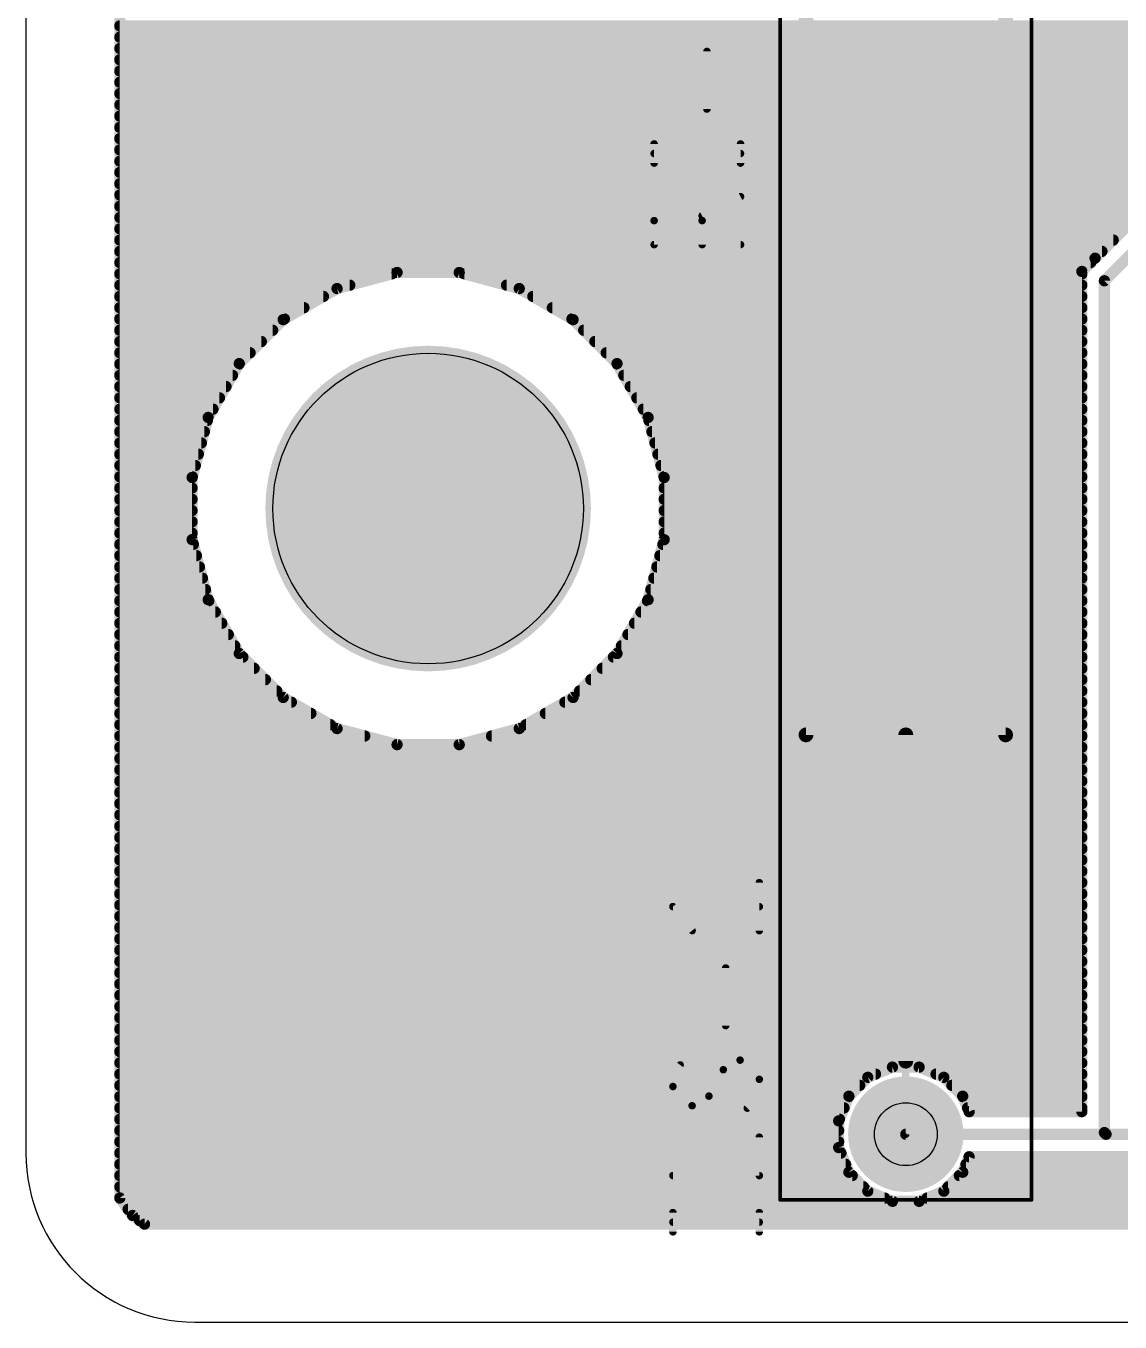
# Model space of a CAD drawing. Extents: x 0 to 28.9, y 0 to 57.1.
# Drawn here: x 0 to 14.8, y 0 to 17.53 of the extents above; entities that cross this region are included whole.
import ezdxf

# ---------------------------------------------------------------- set-up
doc = ezdxf.new("R2010")
doc.units = 0
for name, color, linetype in [('16', 132, 'CONTINUOUS'), ('17', 110, 'CONTINUOUS'), ('20', 31, 'CONTINUOUS'), ('21', 253, 'CONTINUOUS'), ('23', 53, 'CONTINUOUS'), ('25', 253, 'CONTINUOUS'), ('27', 253, 'CONTINUOUS'), ('29', 253, 'CONTINUOUS'), ('30', 253, 'CONTINUOUS'), ('44', 253, 'CONTINUOUS'), ('51', 253, 'CONTINUOUS')]:
    doc.layers.add(name, color=color, linetype=linetype)

# ---------------------------------------------------------------- blocks, each defined once
blk = doc.blocks.new('ROUNDP')
at = {"const_width": 0.5}
blk.add_lwpolyline([(0, -0.25, 1), (0, 0.25, 1), (0, -0.25)], format="xyb", dxfattribs=at)

msp = doc.modelspace()

# ---------------------------------------------------------------- linework, layer by layer
at = {"layer": '16', "const_width": 0.1524}
for points in [[(1.27, 1.6784), (1.27, 55.4616)], [(21.4532, 21.3783), (14.4597, 14.3848)], [(21.758, 21.252), (14.586, 14.08)], [(1.27, 17.526), (17.601, 17.526)], [(1.27, 17.3736), (17.4486, 17.3736)], [(1.27, 17.2212), (17.2962, 17.2212)], [(1.27, 17.0688), (17.1438, 17.0688)], [(1.27, 16.9164), (16.9914, 16.9164)], [(1.27, 16.764), (16.839, 16.764)], [(1.27, 16.6116), (16.6866, 16.6116)], [(1.27, 16.4592), (16.5342, 16.4592)], [(1.27, 16.3068), (16.3818, 16.3068)], [(1.27, 16.1544), (16.2294, 16.1544)], [(1.27, 16.002), (16.077, 16.002)], [(1.27, 15.8496), (15.9245, 15.8496)], [(1.27, 15.6972), (15.7721, 15.6972)], [(1.27, 15.5448), (15.6198, 15.5448)], [(1.27, 15.3924), (15.4674, 15.3924)], [(1.27, 15.24), (15.315, 15.24)], [(1.27, 15.0876), (15.1626, 15.0876)], [(1.27, 14.9352), (15.0102, 14.9352)], [(1.27, 14.7828), (14.8578, 14.7828)], [(1.27, 14.6304), (14.7054, 14.6304)], [(1.27, 14.478), (14.553, 14.478)], [(1.27, 14.3256), (14.4006, 14.3256)], [(14.4597, 14.3848), (14.2812, 14.2063)], [(1.27, 14.1732), (4.9488, 14.1732)], [(5.0197, 14.1922), (4.2079, 13.9747)], [(5.8603, 14.1922), (5.0197, 14.1922)], [(6.6721, 13.9747), (5.8603, 14.1922)], [(5.9312, 14.1732), (14.2812, 14.1732)], [(14.2812, 14.2063), (14.2812, 2.8448)], [(1.27, 14.0208), (4.3801, 14.0208)], [(4.2079, 13.9747), (3.4799, 13.5544)], [(6.4999, 14.0208), (14.2812, 14.0208)], [(7.4001, 13.5544), (6.6721, 13.9747)], [(14.586, 14.08), (14.586, 2.562)], [(1.27, 13.8684), (4.0238, 13.8684)], [(6.8562, 13.8684), (14.2812, 13.8684)], [(1.27, 13.716), (3.7599, 13.716)], [(7.1201, 13.716), (14.2812, 13.716)], [(1.27, 13.5636), (3.4959, 13.5636)], [(3.4799, 13.5544), (2.8856, 12.9601)], [(7.3841, 13.5636), (14.2812, 13.5636)], [(7.9944, 12.9601), (7.4001, 13.5544)], [(1.27, 13.4112), (3.3367, 13.4112)], [(1.27, 13.2588), (3.1843, 13.2588)], [(7.5433, 13.4112), (14.2812, 13.4112)], [(7.6957, 13.2588), (14.2812, 13.2588)], [(1.27, 13.1064), (3.0319, 13.1064)], [(7.8481, 13.1064), (14.2812, 13.1064)], [(1.27, 12.954), (2.8821, 12.954)], [(2.8856, 12.9601), (2.4653, 12.2321)], [(8.4147, 12.2321), (7.9944, 12.9601)], [(7.9979, 12.954), (14.2812, 12.954)], [(1.27, 12.8016), (2.7941, 12.8016)], [(8.0859, 12.8016), (14.2812, 12.8016)], [(1.27, 12.6492), (2.7061, 12.6492)], [(8.1739, 12.6492), (14.2812, 12.6492)], [(1.27, 12.4968), (2.6181, 12.4968)], [(8.2619, 12.4968), (14.2812, 12.4968)], [(1.27, 12.3444), (2.5302, 12.3444)], [(1.27, 12.192), (2.4546, 12.192)], [(2.4653, 12.2321), (2.2478, 11.4203)], [(8.3498, 12.3444), (14.2812, 12.3444)], [(8.6322, 11.4203), (8.4147, 12.2321)], [(8.4254, 12.192), (14.2812, 12.192)], [(1.27, 12.0396), (2.4138, 12.0396)], [(8.4662, 12.0396), (14.2812, 12.0396)], [(1.27, 11.8872), (2.3729, 11.8872)], [(8.5071, 11.8872), (14.2812, 11.8872)], [(1.27, 11.7348), (2.3321, 11.7348)], [(8.5479, 11.7348), (14.2812, 11.7348)], [(1.27, 11.5824), (2.2912, 11.5824)], [(8.5888, 11.5824), (14.2812, 11.5824)], [(1.27, 11.43), (2.2504, 11.43)], [(2.2478, 11.4203), (2.2478, 10.5797)], [(8.6296, 11.43), (14.2812, 11.43)], [(8.6322, 10.5797), (8.6322, 11.4203)], [(1.27, 11.2776), (2.2478, 11.2776)], [(8.6322, 11.2776), (14.2812, 11.2776)], [(1.27, 11.1252), (2.2478, 11.1252)], [(1.27, 10.9728), (2.2478, 10.9728)], [(8.6322, 11.1252), (14.2812, 11.1252)], [(8.6322, 10.9728), (14.2812, 10.9728)], [(1.27, 10.8204), (2.2478, 10.8204)], [(8.6322, 10.8204), (14.2812, 10.8204)], [(1.27, 10.668), (2.2478, 10.668)], [(8.6322, 10.668), (14.2812, 10.668)], [(1.27, 10.5156), (2.265, 10.5156)], [(2.2478, 10.5797), (2.4653, 9.7679)], [(8.4147, 9.7679), (8.6322, 10.5797)], [(8.615, 10.5156), (14.2812, 10.5156)], [(1.27, 10.3632), (2.3058, 10.3632)], [(8.5742, 10.3632), (14.2812, 10.3632)], [(1.27, 10.2108), (2.3467, 10.2108)], [(8.5333, 10.2108), (14.2812, 10.2108)], [(1.27, 10.0584), (2.3875, 10.0584)], [(8.4925, 10.0584), (14.2812, 10.0584)], [(1.27, 9.906), (2.4283, 9.906)], [(1.27, 9.7536), (2.4736, 9.7536)], [(2.4653, 9.7679), (2.8856, 9.0399)], [(7.9944, 9.0399), (8.4147, 9.7679)], [(8.4064, 9.7536), (14.2812, 9.7536)], [(8.4517, 9.906), (14.2812, 9.906)], [(1.27, 9.6012), (2.5616, 9.6012)], [(8.3184, 9.6012), (14.2812, 9.6012)], [(1.27, 9.4488), (2.6495, 9.4488)], [(8.2304, 9.4488), (14.2812, 9.4488)], [(1.27, 9.2964), (2.7375, 9.2964)], [(8.1425, 9.2964), (14.2812, 9.2964)], [(1.27, 9.144), (2.8255, 9.144)], [(2.8856, 9.0399), (3.4799, 8.4456)], [(7.4001, 8.4456), (7.9944, 9.0399)], [(8.0545, 9.144), (14.2812, 9.144)], [(1.27, 8.9916), (2.9339, 8.9916)], [(7.9461, 8.9916), (14.2812, 8.9916)], [(1.27, 8.8392), (3.0863, 8.8392)], [(1.27, 8.6868), (3.2387, 8.6868)], [(7.6413, 8.6868), (14.2812, 8.6868)], [(7.7937, 8.8392), (14.2812, 8.8392)], [(1.27, 8.5344), (3.3911, 8.5344)], [(7.4889, 8.5344), (14.2812, 8.5344)], [(1.27, 8.382), (3.5901, 8.382)], [(3.4799, 8.4456), (4.2079, 8.0253)], [(6.6721, 8.0253), (7.4001, 8.4456)], [(7.2899, 8.382), (14.2812, 8.382)], [(1.27, 8.2296), (3.8541, 8.2296)], [(7.0259, 8.2296), (14.2812, 8.2296)], [(1.27, 8.0772), (4.118, 8.0772)], [(4.2079, 8.0253), (5.0197, 7.8078)], [(5.8603, 7.8078), (6.6721, 8.0253)], [(6.762, 8.0772), (14.2812, 8.0772)], [(1.27, 7.9248), (4.5831, 7.9248)], [(6.2969, 7.9248), (14.2812, 7.9248)], [(1.27, 7.7724), (14.2812, 7.7724)], [(5.0197, 7.8078), (5.8603, 7.8078)], [(1.27, 7.62), (14.2812, 7.62)], [(1.27, 7.4676), (14.2812, 7.4676)], [(1.27, 7.3152), (14.2812, 7.3152)], [(1.27, 7.1628), (14.2812, 7.1628)], [(1.27, 7.0104), (14.2812, 7.0104)], [(1.27, 6.858), (14.2812, 6.858)], [(1.27, 6.7056), (14.2812, 6.7056)], [(1.27, 6.5532), (14.2812, 6.5532)], [(1.27, 6.4008), (14.2812, 6.4008)], [(1.27, 6.2484), (14.2812, 6.2484)], [(1.27, 6.096), (14.2812, 6.096)], [(1.27, 5.9436), (14.2812, 5.9436)], [(1.27, 5.7912), (14.2812, 5.7912)], [(1.27, 5.6388), (14.2812, 5.6388)], [(1.27, 5.4864), (14.2812, 5.4864)], [(1.27, 5.334), (14.2812, 5.334)], [(1.27, 5.1816), (14.2812, 5.1816)], [(1.27, 5.0292), (14.2812, 5.0292)], [(1.27, 4.8768), (14.2812, 4.8768)], [(1.27, 4.7244), (14.2812, 4.7244)], [(1.27, 4.572), (14.2812, 4.572)], [(1.27, 4.4196), (14.2812, 4.4196)], [(1.27, 4.2672), (14.2812, 4.2672)], [(1.27, 4.1148), (14.2812, 4.1148)], [(1.27, 3.9624), (14.2812, 3.9624)], [(1.27, 3.81), (14.2812, 3.81)], [(1.27, 3.6576), (14.2812, 3.6576)], [(1.27, 3.5052), (14.2812, 3.5052)], [(11.7195, 3.4476), (11.3859, 3.3094)], [(12.0805, 3.4476), (11.7195, 3.4476)], [(12.4141, 3.3094), (12.0805, 3.4476)], [(1.27, 3.3528), (11.4906, 3.3528)], [(11.3859, 3.3094), (11.1306, 3.0541)], [(12.3094, 3.3528), (14.2812, 3.3528)], [(12.6694, 3.0541), (12.4141, 3.3094)], [(1.27, 3.2004), (11.2769, 3.2004)], [(12.5231, 3.2004), (14.2812, 3.2004)], [(1.27, 3.048), (11.128, 3.048)], [(11.1306, 3.0541), (10.9924, 2.7205)], [(12.7561, 2.8448), (12.6694, 3.0541)], [(12.672, 3.048), (14.2812, 3.048)], [(1.27, 2.8956), (11.0649, 2.8956)], [(1.27, 2.7432), (11.0018, 2.7432)], [(12.7351, 2.8956), (14.2812, 2.8956)], [(14.2812, 2.8448), (12.7561, 2.8448)], [(1.27, 2.5908), (10.9924, 2.5908)], [(10.9924, 2.7205), (10.9924, 2.3595)], [(14.586, 2.562), (14.608, 2.54)], [(1.27, 2.4384), (10.9924, 2.4384)], [(11.9, 2.54), (14.608, 2.54)], [(14.608, 2.54), (16.98, 2.54)], [(1.27, 2.286), (11.0228, 2.286)], [(10.9924, 2.3595), (11.1306, 2.0259)], [(12.6694, 2.0259), (12.7561, 2.2352)], [(12.7561, 2.2352), (16.1239, 2.2352)], [(1.27, 2.1336), (11.086, 2.1336)], [(12.714, 2.1336), (16.166, 2.1336)], [(1.27, 1.9812), (11.1753, 1.9812)], [(11.1306, 2.0259), (11.3859, 1.7706)], [(12.4141, 1.7706), (12.6694, 2.0259)], [(12.6247, 1.9812), (16.2553, 1.9812)], [(1.27, 1.8288), (11.3277, 1.8288)], [(1.4419, 1.4419), (1.27, 1.6784)], [(1.2714, 1.6764), (11.6132, 1.6764)], [(11.3859, 1.7706), (11.7195, 1.6324)], [(12.0805, 1.6324), (12.4141, 1.7706)], [(12.1868, 1.6764), (16.6932, 1.6764)], [(12.4723, 1.8288), (16.4077, 1.8288)], [(1.3822, 1.524), (27.22, 1.524)], [(11.7195, 1.6324), (12.0805, 1.6324)], [(1.6041, 1.324), (1.4419, 1.4419)], [(1.5386, 1.3716), (27.22, 1.3716)], [(27.22, 1.324), (1.6041, 1.324)]]:
    msp.add_lwpolyline(points, dxfattribs=at)
at = {"layer": '16', "const_width": 0.0762}
for points in [[(1.27, 17.5641, 1), (1.27, 17.4879)], [(1.27, 17.4117, 1), (1.27, 17.3355)], [(1.27, 17.2593, 1), (1.27, 17.1831)], [(1.27, 17.1069, 1), (1.27, 17.0307)], [(1.27, 16.9545, 1), (1.27, 16.8783)], [(1.27, 16.8021, 1), (1.27, 16.7259)], [(1.27, 16.6497, 1), (1.27, 16.5735)], [(1.27, 16.4973, 1), (1.27, 16.4211)], [(1.27, 16.3449, 1), (1.27, 16.2687)], [(1.27, 16.1925, 1), (1.27, 16.1163)], [(1.27, 16.0401, 1), (1.27, 15.9639)], [(1.27, 15.8877, 1), (1.27, 15.8115)], [(1.27, 15.7353, 1), (1.27, 15.6591)], [(1.27, 15.5829, 1), (1.27, 15.5067)], [(1.27, 15.4305, 1), (1.27, 15.3543)], [(1.27, 15.2781, 1), (1.27, 15.2019)], [(1.27, 15.1257, 1), (1.27, 15.0495)], [(1.27, 14.9733, 1), (1.27, 14.8971)], [(1.27, 14.8209, 1), (1.27, 14.7447)], [(1.27, 14.6685, 1), (1.27, 14.5923)], [(1.27, 14.5161, 1), (1.27, 14.4399)], [(14.553, 14.4399, 1), (14.553, 14.5161)], [(14.7054, 14.5923, 1), (14.7054, 14.6685)], [(1.27, 14.3637, 1), (1.27, 14.2875)], [(14.4006, 14.2875, 1), (14.4006, 14.3637)], [(14.4328, 14.4117, 1), (14.4867, 14.3579)], [(14.4867, 14.3579, 1), (14.4328, 14.4117)], [(1.27, 14.2113, 1), (1.27, 14.1351)], [(4.9488, 14.1351, 1), (4.9488, 14.2113)], [(5.0197, 14.2303, 1), (5.0197, 14.1541)], [(5.0296, 14.1554, 1), (5.0099, 14.229)], [(5.8701, 14.229, 1), (5.8504, 14.1554)], [(5.8603, 14.1541, 1), (5.8603, 14.2303)], [(5.9312, 14.2113, 1), (5.9312, 14.1351)], [(14.3193, 14.2063, 1), (14.2431, 14.2063)], [(14.2543, 14.2332, 1), (14.3081, 14.1793)], [(14.2812, 14.1351, 1), (14.2812, 14.2113)], [(1.27, 14.0589, 1), (1.27, 13.9827)], [(4.198, 14.0115, 1), (4.2177, 13.9379)], [(4.2269, 13.9417, 1), (4.1888, 14.0076)], [(4.3801, 13.9827, 1), (4.3801, 14.0589)], [(6.4999, 14.0589, 1), (6.4999, 13.9827)], [(6.6912, 14.0076, 1), (6.6531, 13.9417)], [(6.6623, 13.9379, 1), (6.682, 14.0115)], [(14.2812, 13.9827, 1), (14.2812, 14.0589)], [(14.6241, 14.08, 1), (14.5479, 14.08)], [(14.5591, 14.1069, 1), (14.6129, 14.0531)], [(1.27, 13.9065, 1), (1.27, 13.8303)], [(4.0238, 13.8303, 1), (4.0238, 13.9065)], [(6.8562, 13.9065, 1), (6.8562, 13.8303)], [(14.2812, 13.8303, 1), (14.2812, 13.9065)], [(1.27, 13.7541, 1), (1.27, 13.6779)], [(3.7599, 13.6779, 1), (3.7599, 13.7541)], [(7.1201, 13.7541, 1), (7.1201, 13.6779)], [(14.2812, 13.6779, 1), (14.2812, 13.7541)], [(1.27, 13.6017, 1), (1.27, 13.5255)], [(3.4609, 13.5874, 1), (3.499, 13.5214)], [(3.5069, 13.5275, 1), (3.453, 13.5813)], [(3.4959, 13.5255, 1), (3.4959, 13.6017)], [(7.3841, 13.6017, 1), (7.3841, 13.5255)], [(7.427, 13.5813, 1), (7.3731, 13.5275)], [(7.381, 13.5214, 1), (7.4191, 13.5874)], [(14.2812, 13.5255, 1), (14.2812, 13.6017)], [(1.27, 13.4493, 1), (1.27, 13.3731)], [(1.27, 13.2969, 1), (1.27, 13.2207)], [(3.1843, 13.2207, 1), (3.1843, 13.2969)], [(3.3367, 13.3731, 1), (3.3367, 13.4493)], [(7.5433, 13.4493, 1), (7.5433, 13.3731)], [(7.6957, 13.2969, 1), (7.6957, 13.2207)], [(14.2812, 13.3731, 1), (14.2812, 13.4493)], [(14.2812, 13.2207, 1), (14.2812, 13.2969)], [(1.27, 13.1445, 1), (1.27, 13.0683)], [(3.0319, 13.0683, 1), (3.0319, 13.1445)], [(7.8481, 13.1445, 1), (7.8481, 13.0683)], [(14.2812, 13.0683, 1), (14.2812, 13.1445)], [(1.27, 12.9921, 1), (1.27, 12.9159)], [(2.8587, 12.987, 1), (2.9125, 12.9331)], [(2.9186, 12.941, 1), (2.8526, 12.9791)], [(2.8821, 12.9159, 1), (2.8821, 12.9921)], [(8.0274, 12.9791, 1), (7.9614, 12.941)], [(7.9979, 12.9921, 1), (7.9979, 12.9159)], [(7.9675, 12.9331, 1), (8.0213, 12.987)], [(14.2812, 12.9159, 1), (14.2812, 12.9921)], [(1.27, 12.8397, 1), (1.27, 12.7635)], [(2.7941, 12.7635, 1), (2.7941, 12.8397)], [(8.0859, 12.8397, 1), (8.0859, 12.7635)], [(14.2812, 12.7635, 1), (14.2812, 12.8397)], [(1.27, 12.6873, 1), (1.27, 12.6111)], [(2.7061, 12.6111, 1), (2.7061, 12.6873)], [(8.1739, 12.6873, 1), (8.1739, 12.6111)], [(14.2812, 12.6111, 1), (14.2812, 12.6873)], [(1.27, 12.5349, 1), (1.27, 12.4587)], [(2.6181, 12.4587, 1), (2.6181, 12.5349)], [(8.2619, 12.5349, 1), (8.2619, 12.4587)], [(14.2812, 12.4587, 1), (14.2812, 12.5349)], [(1.27, 12.3825, 1), (1.27, 12.3063)], [(1.27, 12.2301, 1), (1.27, 12.1539)], [(2.4323, 12.2512, 1), (2.4983, 12.2131)], [(2.5021, 12.2223, 1), (2.4285, 12.242)], [(2.4546, 12.1539, 1), (2.4546, 12.2301)], [(2.5302, 12.3063, 1), (2.5302, 12.3825)], [(8.3498, 12.3825, 1), (8.3498, 12.3063)], [(8.4515, 12.242, 1), (8.3779, 12.2223)], [(8.3817, 12.2131, 1), (8.4476, 12.2512)], [(8.4254, 12.2301, 1), (8.4254, 12.1539)], [(14.2812, 12.3063, 1), (14.2812, 12.3825)], [(14.2812, 12.1539, 1), (14.2812, 12.2301)], [(1.27, 12.0777, 1), (1.27, 12.0015)], [(2.4138, 12.0015, 1), (2.4138, 12.0777)], [(8.4662, 12.0777, 1), (8.4662, 12.0015)], [(14.2812, 12.0015, 1), (14.2812, 12.0777)], [(1.27, 11.9253, 1), (1.27, 11.8491)], [(2.3729, 11.8491, 1), (2.3729, 11.9253)], [(8.5071, 11.9253, 1), (8.5071, 11.8491)], [(14.2812, 11.8491, 1), (14.2812, 11.9253)], [(1.27, 11.7729, 1), (1.27, 11.6967)], [(2.3321, 11.6967, 1), (2.3321, 11.7729)], [(8.5479, 11.7729, 1), (8.5479, 11.6967)], [(14.2812, 11.6967, 1), (14.2812, 11.7729)], [(1.27, 11.6205, 1), (1.27, 11.5443)], [(2.2912, 11.5443, 1), (2.2912, 11.6205)], [(8.5888, 11.6205, 1), (8.5888, 11.5443)], [(14.2812, 11.5443, 1), (14.2812, 11.6205)], [(1.27, 11.4681, 1), (1.27, 11.3919)], [(2.2859, 11.4203, 1), (2.2097, 11.4203)], [(2.211, 11.4301, 1), (2.2846, 11.4104)], [(2.2504, 11.3919, 1), (2.2504, 11.4681)], [(8.6296, 11.4681, 1), (8.6296, 11.3919)], [(8.6703, 11.4203, 1), (8.5941, 11.4203)], [(8.5954, 11.4104, 1), (8.669, 11.4301)], [(14.2812, 11.3919, 1), (14.2812, 11.4681)], [(1.27, 11.3157, 1), (1.27, 11.2395)], [(2.2478, 11.2395, 1), (2.2478, 11.3157)], [(8.6322, 11.3157, 1), (8.6322, 11.2395)], [(14.2812, 11.2395, 1), (14.2812, 11.3157)], [(1.27, 11.1633, 1), (1.27, 11.0871)], [(1.27, 11.0109, 1), (1.27, 10.9347)], [(2.2478, 11.0871, 1), (2.2478, 11.1633)], [(2.2478, 10.9347, 1), (2.2478, 11.0109)], [(8.6322, 11.1633, 1), (8.6322, 11.0871)], [(8.6322, 11.0109, 1), (8.6322, 10.9347)], [(14.2812, 11.0871, 1), (14.2812, 11.1633)], [(14.2812, 10.9347, 1), (14.2812, 11.0109)], [(1.27, 10.8585, 1), (1.27, 10.7823)], [(2.2478, 10.7823, 1), (2.2478, 10.8585)], [(8.6322, 10.8585, 1), (8.6322, 10.7823)], [(14.2812, 10.7823, 1), (14.2812, 10.8585)], [(1.27, 10.7061, 1), (1.27, 10.6299)], [(2.2478, 10.6299, 1), (2.2478, 10.7061)], [(8.6322, 10.7061, 1), (8.6322, 10.6299)], [(14.2812, 10.6299, 1), (14.2812, 10.7061)], [(1.27, 10.5537, 1), (1.27, 10.4775)], [(2.2846, 10.5896, 1), (2.211, 10.5699)], [(2.2097, 10.5797, 1), (2.2859, 10.5797)], [(2.265, 10.4775, 1), (2.265, 10.5537)], [(8.615, 10.5537, 1), (8.615, 10.4775)], [(8.5941, 10.5797, 1), (8.6703, 10.5797)], [(8.669, 10.5699, 1), (8.5954, 10.5896)], [(14.2812, 10.4775, 1), (14.2812, 10.5537)], [(1.27, 10.4013, 1), (1.27, 10.3251)], [(2.3058, 10.3251, 1), (2.3058, 10.4013)], [(8.5742, 10.4013, 1), (8.5742, 10.3251)], [(14.2812, 10.3251, 1), (14.2812, 10.4013)], [(1.27, 10.2489, 1), (1.27, 10.1727)], [(2.3467, 10.1727, 1), (2.3467, 10.2489)], [(8.5333, 10.2489, 1), (8.5333, 10.1727)], [(14.2812, 10.1727, 1), (14.2812, 10.2489)], [(1.27, 10.0965, 1), (1.27, 10.0203)], [(2.3875, 10.0203, 1), (2.3875, 10.0965)], [(8.4925, 10.0965, 1), (8.4925, 10.0203)], [(14.2812, 10.0203, 1), (14.2812, 10.0965)], [(1.27, 9.9441, 1), (1.27, 9.8679)], [(1.27, 9.7917, 1), (1.27, 9.7155)], [(2.4983, 9.7869, 1), (2.4323, 9.7488)], [(2.4283, 9.8679, 1), (2.4283, 9.9441)], [(2.4285, 9.758, 1), (2.5021, 9.7777)], [(2.4736, 9.7155, 1), (2.4736, 9.7917)], [(8.4064, 9.7917, 1), (8.4064, 9.7155)], [(8.3779, 9.7777, 1), (8.4515, 9.758)], [(8.4476, 9.7488, 1), (8.3817, 9.7869)], [(8.4517, 9.9441, 1), (8.4517, 9.8679)], [(14.2812, 9.8679, 1), (14.2812, 9.9441)], [(14.2812, 9.7155, 1), (14.2812, 9.7917)], [(1.27, 9.6393, 1), (1.27, 9.5631)], [(2.5616, 9.5631, 1), (2.5616, 9.6393)], [(8.3184, 9.6393, 1), (8.3184, 9.5631)], [(14.2812, 9.5631, 1), (14.2812, 9.6393)], [(1.27, 9.4869, 1), (1.27, 9.4107)], [(2.6495, 9.4107, 1), (2.6495, 9.4869)], [(8.2304, 9.4869, 1), (8.2304, 9.4107)], [(14.2812, 9.4107, 1), (14.2812, 9.4869)], [(1.27, 9.3345, 1), (1.27, 9.2583)], [(2.7375, 9.2583, 1), (2.7375, 9.3345)], [(8.1425, 9.3345, 1), (8.1425, 9.2583)], [(14.2812, 9.2583, 1), (14.2812, 9.3345)], [(1.27, 9.1821, 1), (1.27, 9.1059)], [(2.8255, 9.1059, 1), (2.8255, 9.1821)], [(2.9125, 9.0669, 1), (2.8587, 9.013)], [(8.0213, 9.013, 1), (7.9675, 9.0669)], [(8.0545, 9.1821, 1), (8.0545, 9.1059)], [(14.2812, 9.1059, 1), (14.2812, 9.1821)], [(1.27, 9.0297, 1), (1.27, 8.9535)], [(2.8526, 9.0209, 1), (2.9186, 9.059)], [(2.9339, 8.9535, 1), (2.9339, 9.0297)], [(7.9461, 9.0297, 1), (7.9461, 8.9535)], [(7.9614, 9.059, 1), (8.0274, 9.0209)], [(14.2812, 8.9535, 1), (14.2812, 9.0297)], [(1.27, 8.8773, 1), (1.27, 8.8011)], [(1.27, 8.7249, 1), (1.27, 8.6487)], [(3.0863, 8.8011, 1), (3.0863, 8.8773)], [(3.2387, 8.6487, 1), (3.2387, 8.7249)], [(7.6413, 8.7249, 1), (7.6413, 8.6487)], [(7.7937, 8.8773, 1), (7.7937, 8.8011)], [(14.2812, 8.8011, 1), (14.2812, 8.8773)], [(14.2812, 8.6487, 1), (14.2812, 8.7249)], [(1.27, 8.5725, 1), (1.27, 8.4963)], [(3.3911, 8.4963, 1), (3.3911, 8.5725)], [(7.4889, 8.5725, 1), (7.4889, 8.4963)], [(14.2812, 8.4963, 1), (14.2812, 8.5725)], [(1.27, 8.4201, 1), (1.27, 8.3439)], [(3.499, 8.4786, 1), (3.4609, 8.4126)], [(3.453, 8.4187, 1), (3.5069, 8.4725)], [(3.5901, 8.3439, 1), (3.5901, 8.4201)], [(7.2899, 8.4201, 1), (7.2899, 8.3439)], [(7.3731, 8.4725, 1), (7.427, 8.4187)], [(7.4191, 8.4126, 1), (7.381, 8.4786)], [(14.2812, 8.3439, 1), (14.2812, 8.4201)], [(1.27, 8.2677, 1), (1.27, 8.1915)], [(3.8541, 8.1915, 1), (3.8541, 8.2677)], [(7.0259, 8.2677, 1), (7.0259, 8.1915)], [(14.2812, 8.1915, 1), (14.2812, 8.2677)], [(1.27, 8.1153, 1), (1.27, 8.0391)], [(4.118, 8.0391, 1), (4.118, 8.1153)], [(4.2177, 8.0621, 1), (4.198, 7.9885)], [(4.1888, 7.9923, 1), (4.2269, 8.0583)], [(6.6531, 8.0583, 1), (6.6912, 7.9923)], [(6.682, 7.9885, 1), (6.6623, 8.0621)], [(6.762, 8.1153, 1), (6.762, 8.0391)], [(14.2812, 8.0391, 1), (14.2812, 8.1153)], [(1.27, 7.9629, 1), (1.27, 7.8867)], [(4.5831, 7.8867, 1), (4.5831, 7.9629)], [(6.2969, 7.9629, 1), (6.2969, 7.8867)], [(14.2812, 7.8867, 1), (14.2812, 7.9629)], [(1.27, 7.8105, 1), (1.27, 7.7343)], [(5.0197, 7.8459, 1), (5.0197, 7.7697)], [(5.0099, 7.771, 1), (5.0296, 7.8446)], [(5.8504, 7.8446, 1), (5.8701, 7.771)], [(5.8603, 7.7697, 1), (5.8603, 7.8459)], [(14.2812, 7.7343, 1), (14.2812, 7.8105)], [(1.27, 7.6581, 1), (1.27, 7.5819)], [(1.27, 7.5057, 1), (1.27, 7.4295)], [(14.2812, 7.5819, 1), (14.2812, 7.6581)], [(14.2812, 7.4295, 1), (14.2812, 7.5057)], [(1.27, 7.3533, 1), (1.27, 7.2771)], [(14.2812, 7.2771, 1), (14.2812, 7.3533)], [(1.27, 7.2009, 1), (1.27, 7.1247)], [(14.2812, 7.1247, 1), (14.2812, 7.2009)], [(1.27, 7.0485, 1), (1.27, 6.9723)], [(14.2812, 6.9723, 1), (14.2812, 7.0485)], [(1.27, 6.8961, 1), (1.27, 6.8199)], [(14.2812, 6.8199, 1), (14.2812, 6.8961)], [(1.27, 6.7437, 1), (1.27, 6.6675)], [(14.2812, 6.6675, 1), (14.2812, 6.7437)], [(1.27, 6.5913, 1), (1.27, 6.5151)], [(14.2812, 6.5151, 1), (14.2812, 6.5913)], [(1.27, 6.4389, 1), (1.27, 6.3627)], [(1.27, 6.2865, 1), (1.27, 6.2103)], [(14.2812, 6.3627, 1), (14.2812, 6.4389)], [(14.2812, 6.2103, 1), (14.2812, 6.2865)], [(1.27, 6.1341, 1), (1.27, 6.0579)], [(14.2812, 6.0579, 1), (14.2812, 6.1341)], [(1.27, 5.9817, 1), (1.27, 5.9055)], [(14.2812, 5.9055, 1), (14.2812, 5.9817)], [(1.27, 5.8293, 1), (1.27, 5.7531)], [(14.2812, 5.7531, 1), (14.2812, 5.8293)], [(1.27, 5.6769, 1), (1.27, 5.6007)], [(14.2812, 5.6007, 1), (14.2812, 5.6769)], [(1.27, 5.5245, 1), (1.27, 5.4483)], [(14.2812, 5.4483, 1), (14.2812, 5.5245)], [(1.27, 5.3721, 1), (1.27, 5.2959)], [(14.2812, 5.2959, 1), (14.2812, 5.3721)], [(1.27, 5.2197, 1), (1.27, 5.1435)], [(1.27, 5.0673, 1), (1.27, 4.9911)], [(14.2812, 5.1435, 1), (14.2812, 5.2197)], [(14.2812, 4.9911, 1), (14.2812, 5.0673)], [(1.27, 4.9149, 1), (1.27, 4.8387)], [(14.2812, 4.8387, 1), (14.2812, 4.9149)], [(1.27, 4.7625, 1), (1.27, 4.6863)], [(14.2812, 4.6863, 1), (14.2812, 4.7625)], [(1.27, 4.6101, 1), (1.27, 4.5339)], [(14.2812, 4.5339, 1), (14.2812, 4.6101)], [(1.27, 4.4577, 1), (1.27, 4.3815)], [(14.2812, 4.3815, 1), (14.2812, 4.4577)], [(1.27, 4.3053, 1), (1.27, 4.2291)], [(14.2812, 4.2291, 1), (14.2812, 4.3053)], [(1.27, 4.1529, 1), (1.27, 4.0767)], [(1.27, 4.0005, 1), (1.27, 3.9243)], [(14.2812, 4.0767, 1), (14.2812, 4.1529)], [(14.2812, 3.9243, 1), (14.2812, 4.0005)], [(1.27, 3.8481, 1), (1.27, 3.7719)], [(14.2812, 3.7719, 1), (14.2812, 3.8481)], [(1.27, 3.6957, 1), (1.27, 3.6195)], [(14.2812, 3.6195, 1), (14.2812, 3.6957)], [(1.27, 3.5433, 1), (1.27, 3.4671)], [(11.7195, 3.4857, 1), (11.7195, 3.4095)], [(11.734, 3.4124, 1), (11.7049, 3.4828)], [(12.0951, 3.4828, 1), (12.066, 3.4124)], [(12.0805, 3.4095, 1), (12.0805, 3.4857)], [(14.2812, 3.4671, 1), (14.2812, 3.5433)], [(1.27, 3.3909, 1), (1.27, 3.3147)], [(11.3713, 3.3446, 1), (11.4005, 3.2742)], [(11.4128, 3.2825, 1), (11.3589, 3.3364)], [(11.4906, 3.3147, 1), (11.4906, 3.3909)], [(12.3094, 3.3909, 1), (12.3094, 3.3147)], [(12.4411, 3.3364, 1), (12.3872, 3.2825)], [(12.3995, 3.2742, 1), (12.4287, 3.3446)], [(14.2812, 3.3147, 1), (14.2812, 3.3909)], [(1.27, 3.2385, 1), (1.27, 3.1623)], [(11.2769, 3.1623, 1), (11.2769, 3.2385)], [(12.5231, 3.2385, 1), (12.5231, 3.1623)], [(14.2812, 3.1623, 1), (14.2812, 3.2385)], [(1.27, 3.0861, 1), (1.27, 3.0099)], [(11.1036, 3.0811, 1), (11.1575, 3.0272)], [(11.1658, 3.0395, 1), (11.0954, 3.0687)], [(11.128, 3.0099, 1), (11.128, 3.0861)], [(12.7046, 3.0687, 1), (12.6342, 3.0395)], [(12.672, 3.0861, 1), (12.672, 3.0099)], [(12.6425, 3.0272, 1), (12.6964, 3.0811)], [(14.2812, 3.0099, 1), (14.2812, 3.0861)], [(1.27, 2.9337, 1), (1.27, 2.8575)], [(1.27, 2.7813, 1), (1.27, 2.7051)], [(11.0018, 2.7051, 1), (11.0018, 2.7813)], [(11.0649, 2.8575, 1), (11.0649, 2.9337)], [(12.7351, 2.9337, 1), (12.7351, 2.8575)], [(12.7561, 2.8829, 1), (12.7561, 2.8067)], [(12.7209, 2.8302, 1), (12.7913, 2.8594)], [(14.2431, 2.8448, 1), (14.3193, 2.8448)], [(14.2812, 2.8575, 1), (14.2812, 2.9337)], [(14.2812, 2.8067, 1), (14.2812, 2.8829)], [(1.27, 2.6289, 1), (1.27, 2.5527)], [(11.0305, 2.7205, 1), (10.9543, 2.7205)], [(10.9572, 2.7351, 1), (11.0276, 2.706)], [(10.9924, 2.5527, 1), (10.9924, 2.6289)], [(14.6129, 2.5889, 1), (14.5591, 2.5351)], [(1.27, 2.4765, 1), (1.27, 2.4003)], [(10.9924, 2.4003, 1), (10.9924, 2.4765)], [(11.9, 2.5781, 1), (11.9, 2.5019)], [(14.5479, 2.562, 1), (14.6241, 2.562)], [(14.608, 2.5781, 1), (14.608, 2.5019)], [(14.5811, 2.5131, 1), (14.6349, 2.5669)], [(14.608, 2.5019, 1), (14.608, 2.5781)], [(1.27, 2.3241, 1), (1.27, 2.2479)], [(11.0276, 2.374, 1), (10.9572, 2.3449)], [(10.9543, 2.3595, 1), (11.0305, 2.3595)], [(11.0228, 2.2479, 1), (11.0228, 2.3241)], [(12.7561, 2.2733, 1), (12.7561, 2.1971)], [(12.7913, 2.2206, 1), (12.7209, 2.2498)], [(1.27, 2.1717, 1), (1.27, 2.0955)], [(11.086, 2.0955, 1), (11.086, 2.1717)], [(12.714, 2.1717, 1), (12.714, 2.0955)], [(1.27, 2.0193, 1), (1.27, 1.9431)], [(11.1575, 2.0528, 1), (11.1036, 1.9989)], [(11.0954, 2.0113, 1), (11.1658, 2.0405)], [(11.1753, 1.9431, 1), (11.1753, 2.0193)], [(12.6247, 2.0193, 1), (12.6247, 1.9431)], [(12.6342, 2.0405, 1), (12.7046, 2.0113)], [(12.6964, 1.9989, 1), (12.6425, 2.0528)], [(1.27, 1.8669, 1), (1.27, 1.7907)], [(1.3008, 1.7008, 1), (1.2392, 1.656)], [(1.2714, 1.7145, 1), (1.2714, 1.6383)], [(11.3277, 1.7907, 1), (11.3277, 1.8669)], [(11.4005, 1.8058, 1), (11.3713, 1.7354)], [(11.3589, 1.7436, 1), (11.4128, 1.7975)], [(11.6132, 1.6383, 1), (11.6132, 1.7145)], [(12.1868, 1.7145, 1), (12.1868, 1.6383)], [(12.3872, 1.7975, 1), (12.4411, 1.7436)], [(12.4287, 1.7354, 1), (12.3995, 1.8058)], [(12.4723, 1.8669, 1), (12.4723, 1.7907)], [(1.2319, 1.6784, 1), (1.3081, 1.6784)], [(1.3822, 1.5621, 1), (1.3822, 1.4859)], [(11.7195, 1.6705, 1), (11.7195, 1.5943)], [(11.7049, 1.5972, 1), (11.734, 1.6676)], [(12.066, 1.6676, 1), (12.0951, 1.5972)], [(12.0805, 1.5943, 1), (12.0805, 1.6705)], [(1.4642, 1.4727, 1), (1.4195, 1.411)], [(1.411, 1.4195, 1), (1.4727, 1.4642)], [(1.5386, 1.4097, 1), (1.5386, 1.3335)], [(1.6041, 1.3621, 1), (1.6041, 1.2859)], [(1.5817, 1.2932, 1), (1.6265, 1.3548)]]:
    msp.add_lwpolyline(points, format="xyb", dxfattribs=at)
at = {"layer": '20'}
for p, q in [((0, 54.854), (0, 2.286)), ((2.286, 0), (26.594, 0))]:
    msp.add_line(p, q, dxfattribs=at)
msp.add_circle((5.44, 11), 2.1, dxfattribs=at)
msp.add_arc((2.286, 2.286), 2.286, 180, 270, dxfattribs=at)
at = {"layer": '21', "const_width": 0.2}
for points in [[(10.55, 7.94), (10.55, 28.44)], [(13.25, 28.44), (13.25, 7.94)], [(13.25, 7.94), (10.55, 7.94)], [(11.9, 3.528), (11.9, 7.94)]]:
    msp.add_lwpolyline(points, dxfattribs=at)
at = {"layer": '21', "const_width": 0.1}
for points in [[(10.55, 7.99, 1), (10.55, 7.89)], [(10.5, 7.94, 1), (10.6, 7.94)], [(11.95, 7.94, 1), (11.85, 7.94)], [(13.2, 7.94, 1), (13.3, 7.94)], [(13.25, 7.89, 1), (13.25, 7.99)], [(11.85, 3.528, 1), (11.95, 3.528)]]:
    msp.add_lwpolyline(points, format="xyb", dxfattribs=at)
at = {"layer": '23'}
msp.add_point((11.9, 2.54), dxfattribs=at)
at = {"layer": '25', "const_width": 0.1016}
for points in [[(9.9188, 5.2931), (9.9188, 5.9422)], [(9.01, 5.2931), (8.7504, 5.6176)], [(8.7504, 5.6176), (9.9188, 5.6176)], [(9.4644, 4.009), (9.4644, 4.7879)], [(9.432, 3.4121), (9.2372, 3.0551)], [(9.9188, 1.9806), (9.9188, 2.4999)], [(8.7504, 1.9806), (9.9188, 1.9806)], [(8.7504, 1.2206), (8.7504, 1.4803)], [(9.9188, 1.2206), (9.9188, 1.4803)], [(8.7504, 1.3504), (9.9188, 1.3504)]]:
    msp.add_lwpolyline(points, dxfattribs=at)
at = {"layer": '25'}
for points, const_width in [([(9.9442, 5.9422, 1), (9.8934, 5.9422)], 0.0508), ([(8.7702, 5.6335, 1), (8.7306, 5.6018)], 0.0508), ([(8.7504, 5.643, 1), (8.7504, 5.5922)], 0.0508), ([(9.9188, 5.5922, 1), (9.9188, 5.643)], 0.0508), ([(8.9902, 5.2772, 1), (9.0299, 5.3089)], 0.0508), ([(9.8934, 5.2931, 1), (9.9442, 5.2931)], 0.0508), ([(9.4898, 4.7879, 1), (9.439, 4.7879)], 0.0508), ([(9.439, 4.009, 1), (9.4898, 4.009)], 0.0508), ([(8.8478, 3.477, 0.1623), (8.7504, 3.1849)], 0.1016), ([(8.8681, 3.4617, 1), (8.8274, 3.4922)], 0.0508), ([(9.6592, 3.5419, 0.2656), (9.432, 3.4121)], 0.1016), ([(9.9188, 3.2822, 0.4142), (9.6592, 3.5419)], 0.1016), ([(9.6592, 3.5673, 1), (9.6592, 3.5165)], 0.0508), ([(9.6592, 3.5165, 1), (9.6592, 3.5673)], 0.0508), ([(9.4101, 3.425, 1), (9.4539, 3.3992)], 0.0508), ([(9.4543, 3.3999, 1), (9.4097, 3.4242)], 0.0508), ([(9.7565, 2.8928, 0.2), (9.9188, 3.2822)], 0.1016), ([(9.9442, 3.2822, 1), (9.8934, 3.2822)], 0.0508), ([(8.7504, 3.1849, 0.4142), (9.01, 2.9252)], 0.1016), ([(8.7758, 3.1849, 1), (8.725, 3.1849)], 0.0508), ([(8.725, 3.1849, 1), (8.7758, 3.1849)], 0.0508), ([(9.8934, 3.2822, 1), (9.9442, 3.2822)], 0.0508), ([(9.01, 2.9252, 0.2656), (9.2372, 3.0551)], 0.1016), ([(9.2149, 3.0672, 1), (9.2595, 3.0429)], 0.0508), ([(9.2591, 3.0422, 1), (9.2154, 3.068)], 0.0508), ([(9.01, 2.9506, 1), (9.01, 2.8998)], 0.0508), ([(9.01, 2.8998, 1), (9.01, 2.9506)], 0.0508), ([(9.7386, 2.9108, 1), (9.7744, 2.8747)], 0.0508), ([(9.9442, 2.4999, 1), (9.8934, 2.4999)], 0.0508), ([(8.7504, 2.006, 1), (8.7504, 1.9552)], 0.0508), ([(9.8934, 1.9806, 1), (9.9442, 1.9806)], 0.0508), ([(9.9188, 1.9552, 1), (9.9188, 2.006)], 0.0508), ([(8.7758, 1.4803, 1), (8.725, 1.4803)], 0.0508), ([(9.9442, 1.4803, 1), (9.8934, 1.4803)], 0.0508), ([(8.7504, 1.3758, 1), (8.7504, 1.325)], 0.0508), ([(8.725, 1.2206, 1), (8.7758, 1.2206)], 0.0508), ([(9.8934, 1.2206, 1), (9.9442, 1.2206)], 0.0508), ([(9.9188, 1.325, 1), (9.9188, 1.3758)], 0.0508)]:
    msp.add_lwpolyline(points, format="xyb", dxfattribs=dict(at, const_width=const_width))
at = {"layer": '27', "const_width": 0.1016}
for points in [[(9.2104, 16.4019), (9.2104, 17.1808)], [(8.4964, 15.6709), (8.4964, 15.9306)], [(9.6648, 15.6709), (9.6648, 15.9306)], [(8.4964, 15.8008), (9.6648, 15.8008)], [(9.6648, 15.2183), (9.1455, 14.9586)], [(8.4964, 14.5692), (8.4964, 14.8937)], [(9.1455, 14.8937), (9.1455, 14.5692)], [(9.6648, 14.5692), (8.4964, 14.5692)]]:
    msp.add_lwpolyline(points, dxfattribs=at)
at = {"layer": '27'}
for points, const_width in [([(9.2358, 17.1808, 1), (9.185, 17.1808)], 0.0508), ([(9.185, 16.4019, 1), (9.2358, 16.4019)], 0.0508), ([(8.5218, 15.9306, 1), (8.471, 15.9306)], 0.0508), ([(9.6902, 15.9306, 1), (9.6394, 15.9306)], 0.0508), ([(8.4964, 15.8262, 1), (8.4964, 15.7754)], 0.0508), ([(9.6648, 15.7754, 1), (9.6648, 15.8262)], 0.0508), ([(8.471, 15.6709, 1), (8.5218, 15.6709)], 0.0508), ([(9.6394, 15.6709, 1), (9.6902, 15.6709)], 0.0508), ([(9.1455, 14.8937, 1), (8.4964, 14.8937)], 0.1016), ([(9.6762, 15.1956, 1), (9.6534, 15.241)], 0.0508), ([(8.5218, 14.8937, 1), (8.471, 14.8937)], 0.0508), ([(8.471, 14.8937, 1), (8.5218, 14.8937)], 0.0508), ([(9.1342, 14.9814, 1), (9.1569, 14.9359)], 0.0508), ([(9.1709, 14.8937, 1), (9.1201, 14.8937)], 0.0508), ([(9.1201, 14.8937, 1), (9.1709, 14.8937)], 0.0508), ([(8.4964, 14.5946, 1), (8.4964, 14.5438)], 0.0508), ([(8.471, 14.5692, 1), (8.5218, 14.5692)], 0.0508), ([(9.1201, 14.5692, 1), (9.1709, 14.5692)], 0.0508), ([(9.6648, 14.5438, 1), (9.6648, 14.5946)], 0.0508)]:
    msp.add_lwpolyline(points, format="xyb", dxfattribs=dict(at, const_width=const_width))
at = {"layer": '29', "const_width": 2.2016}
msp.add_lwpolyline([(5.44, 9.8992, 1), (5.44, 12.1008, 1), (5.44, 9.8992)], format="xyb", dxfattribs=at)
at = {"layer": '30', "const_width": 2.2016}
msp.add_lwpolyline([(5.44, 9.8992, 1), (5.44, 12.1008, 1), (5.44, 9.8992)], format="xyb", dxfattribs=at)
at = {"layer": '44'}
msp.add_circle((11.9, 2.54), 0.425, dxfattribs=at)
at = {"layer": '51'}
for points, const_width in [([(10.2, 1.652), (10.2, 34.727)], 0.05), ([(13.6, 34.727), (13.6, 1.652)], 0.05), ([(10.55, 7.94), (10.55, 28.44)], 0.1), ([(13.25, 28.44), (13.25, 7.94)], 0.1), ([(13.25, 7.94), (10.55, 7.94)], 0.1), ([(11.9, 2.54), (11.9, 7.94)], 0.1), ([(13.6, 1.652), (10.2, 1.652)], 0.05)]:
    msp.add_lwpolyline(points, dxfattribs=dict(at, const_width=const_width))
for points, const_width in [([(10.55, 7.965, 1), (10.55, 7.915)], 0.05), ([(10.525, 7.94, 1), (10.575, 7.94)], 0.05), ([(11.925, 7.94, 1), (11.875, 7.94)], 0.05), ([(13.225, 7.94, 1), (13.275, 7.94)], 0.05), ([(13.25, 7.915, 1), (13.25, 7.965)], 0.05), ([(11.875, 2.54, 1), (11.925, 2.54)], 0.05), ([(10.2, 1.6645, 1), (10.2, 1.6395)], 0.025), ([(10.1875, 1.652, 1), (10.2125, 1.652)], 0.025), ([(13.5875, 1.652, 1), (13.6125, 1.652)], 0.025), ([(13.6, 1.6395, 1), (13.6, 1.6645)], 0.025)]:
    msp.add_lwpolyline(points, format="xyb", dxfattribs=dict(at, const_width=const_width))

# ---------------------------------------------------------------- block references
at = {"layer": '17', "xscale": 1.358, "yscale": 1.358, "rotation": 90}
msp.add_blockref('ROUNDP', (11.9, 2.54), dxfattribs=at)
msp.add_blockref('ROUNDP', (11.9, 2.54), dxfattribs=at)
at = {"layer": '29', "xscale": 1.5612, "yscale": 1.5612, "rotation": 90}
msp.add_blockref('ROUNDP', (11.9, 2.54), dxfattribs=at)
at = {"layer": '30', "xscale": 1.5612, "yscale": 1.5612, "rotation": 90}
msp.add_blockref('ROUNDP', (11.9, 2.54), dxfattribs=at)

doc.saveas('drawing.dxf')
